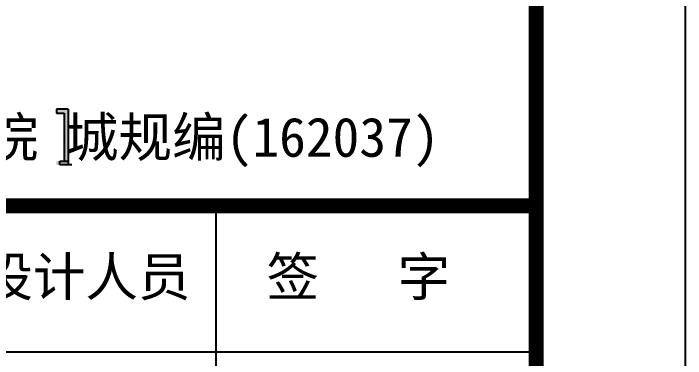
# Model space of a CAD drawing. Extents: x 69728788 to 150676229, y 20164216 to 43663798.
# Drawn here: x 75358762 to 75367757, y 20424819 to 20429439 of the extents above; entities that cross this region are included whole.
import ezdxf

# ---------------------------------------------------------------- set-up
doc = ezdxf.new("R2010")
doc.units = 0
doc.header["$LTSCALE"] = 1000
doc.header["$MEASUREMENT"] = 0
doc.layers.add('PUB_TITLE', color=4, linetype='CONTINUOUS')
doc.layers.add('图框', color=253, linetype='CONTINUOUS')
doc.styles.add('STYLE-黑体', font='simhei.ttf')
doc.styles.add('黑体', font='simhei.ttf', dxfattribs={"width": 0.6, "height": 4.3})

msp = doc.modelspace()

# ---------------------------------------------------------------- hatches: boundary and pattern name
at = {"layer": '图框'}
msp.add_hatch(color=4, dxfattribs=at).paths.add_polyline_path([(75359440.4, 20427462.4), (75359337.8, 20427462.4), (75359337.8, 20427411.2), (75359385.2, 20427411.2), (75359495.6, 20427411.2), (75359495.6, 20428155.9), (75359385.2, 20428155.9), (75359337.8, 20428155.9), (75359337.8, 20428104.7), (75359440.4, 20428104.7)])

# ---------------------------------------------------------------- linework, layer by layer
at = {"layer": 'PUB_TITLE'}
msp.add_lwpolyline([(75219157.4, 20362366.1), (75367757.4, 20362366.1), (75367757.4, 20446366.1), (75219157.4, 20446366.1)], close=True, dxfattribs=at)
at = {"layer": 'PUB_TITLE', "const_width": 200}
msp.add_lwpolyline([(75224157.4, 20364366.1), (75365757.4, 20364366.1), (75365757.4, 20444366.1), (75224157.4, 20444366.1)], close=True, dxfattribs=at)
at = {"layer": '图框', "color": 4}
for p, q in [((75359385.2, 20428155.9), (75359337.8, 20428155.9)), ((75359337.8, 20428155.9), (75359337.8, 20428104.7)), ((75359495.6, 20428155.9), (75359385.2, 20428155.9)), ((75359495.6, 20428155.9), (75359495.6, 20427411.2)), ((75359337.8, 20428104.7), (75359440.4, 20428104.7)), ((75359440.4, 20428104.7), (75359440.4, 20427462.4)), ((75359383.8, 20427411.2), (75359383.8, 20427462.4)), ((75359383.8, 20427462.4), (75359486.3, 20427462.4)), ((75359431.1, 20427411.2), (75359383.8, 20427411.2)), ((75359541.6, 20427411.2), (75359431.1, 20427411.2))]:
    msp.add_line(p, q, dxfattribs=at)
at = {"layer": '图框', "color": 0}
msp.add_line((75354357.4, 20424911), (75365713.4, 20424911), dxfattribs=at)
msp.add_line((75354357.4, 20424911), (75365713.4, 20424911), dxfattribs=at)
at = {"layer": '图框', "color": 4, "const_width": 197.2}
msp.add_lwpolyline([(75354357.4, 20444366.1), (75365757.4, 20444366.1), (75365757.4, 20364366.1), (75354357.4, 20364366.1)], close=True, dxfattribs=at)
msp.add_lwpolyline([(75354357.4, 20444366.1), (75365757.4, 20444366.1), (75365757.4, 20364366.1), (75354357.4, 20364366.1)], close=True, dxfattribs=at)
at = {"layer": '图框', "color": 0}
for const_width in [199.2, 199.2, 199.2, 199.2, 80.7]:
    msp.add_lwpolyline([(75354357.4, 20426863.2), (75365713.7, 20426863.2)], dxfattribs=dict(at, const_width=const_width))
msp.add_lwpolyline([(75361475.3, 20413588.5), (75361475.3, 20426863.2)], dxfattribs=at)

# ---------------------------------------------------------------- texts
at = {"layer": '图框', "color": 4, "style": '黑体'}
msp.add_text('证书编号：皖 城规编(162037)', height=525.888, dxfattribs=at).set_placement((75354788.8, 20427520.1))
at = {"layer": '图框', "color": 0, "style": 'STYLE-黑体'}
for s, p in [('设计人员', (75358319.7, 20425657.5)), ('签   字', (75362148.7, 20425657.5))]:
    msp.add_text(s, height=515.37, dxfattribs=at).set_placement(p)

doc.saveas('drawing.dxf')
